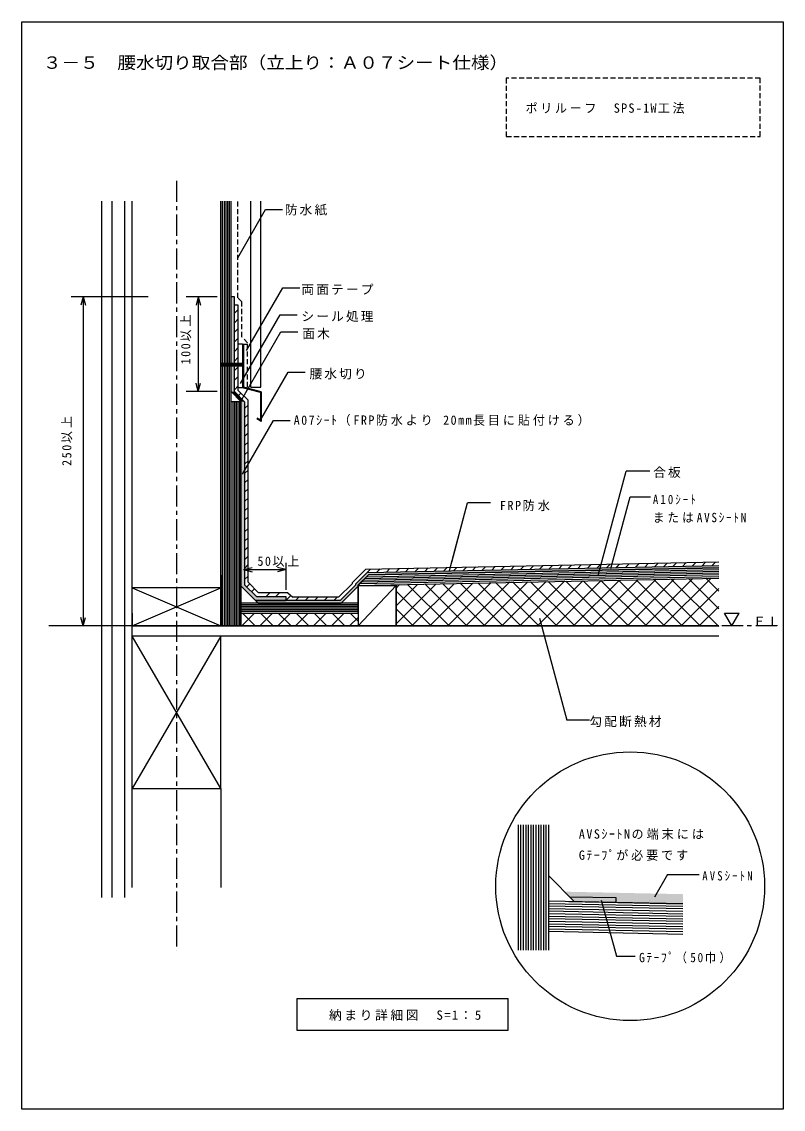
# Model space of a CAD drawing. Units: millimetres, scale not verified. Extents: x -444 to 456, y -658 to 627.
import ezdxf
from ezdxf.enums import TextEntityAlignment as Align

# ---------------------------------------------------------------- set-up
doc = ezdxf.new("R2010")
doc.units = ezdxf.units.MM
doc.header["$LTSCALE"] = 5
doc.linetypes.add('CHAIN1', pattern=[8, 5, -1, 1, -1])
doc.linetypes.add('DASHED1', pattern=[1.8, 1.2, -0.6])
for name, color, linetype in [('0-0_境界寸法', 7, 'Continuous'), ('0-6', 7, 'CHAIN1'), ('A-0', 4, 'Continuous'), ('A-9', 7, 'DASHED1'), ('F-0', 2, 'Continuous')]:
    doc.layers.add(name, color=color, linetype=linetype)
doc.styles.add('ＭＳ ゴシック', font='')
doc.styles.get('ＭＳ ゴシック').set_extended_font_data('MS Gothic')

msp = doc.modelspace()

# ---------------------------------------------------------------- linework, layer by layer
at = {"layer": '0-0_境界寸法'}
for p, q in [((395.546, -86.505), (386.886, -71.505)), ((386.886, -71.505), (404.206, -71.505)), ((395.546, -86.505), (404.206, -71.505))]:
    msp.add_line(p, q, dxfattribs=at)
at = {"layer": '0-0_境界寸法', "color": 2}
for q in [(-118.67, -564.28), (131.331, -526.78)]:
    msp.add_line((-118.67, -526.78), q, dxfattribs=at)
msp.add_lwpolyline([(-118.67, -564.28), (131.331, -564.28), (131.331, -526.78)], dxfattribs=at)
at = {"layer": '0-6'}
msp.add_line((448.856, -86.505), (383.856, -86.505), dxfattribs=at)
at = {"layer": 'A-0', "linetype": 'CHAIN1'}
msp.add_line((-260.724, 439.664), (-260.724, -470.505), dxfattribs=at)
at = {"layer": 'A-0', "color": 7}
for p, q in [((-349.224, 415.426), (-349.224, -407.512)), ((-337.224, 415.426), (-337.224, -407.512)), ((-322.224, 415.426), (-322.224, -407.512)), ((-172.959, 195.52), (-172.959, 415.426)), ((-182.695, 223.619), (-208.224, 223.619)), ((-182.695, 223.019), (-208.224, 223.019)), ((-182.695, 222.419), (-208.224, 222.419)), ((-182.695, 221.819), (-208.224, 221.819)), ((-182.695, 221.219), (-208.224, 221.219)), ((-182.695, 220.619), (-208.224, 220.619)), ((-35.243, -23.249), (-49.224, -37.23)), ((-35.243, -23.249), (380.025, -14.853)), ((-33.974, -26.222), (380.025, -17.854)), ((380.025, -17.854), (-33.974, -26.222)), ((-49.224, -38.263), (-67.467, -56.505)), ((-33.975, -26.224), (-46.347, -38.425)), ((-46.309, -38.387), (-33.974, -26.222)), ((-46.309, -38.387), (-33.975, -26.224)), ((-46.224, -38.304), (-46.224, -71.505)), ((-46.224, -39.505), (-46.224, -38.387)), ((-46.224, -38.472), (-1.224, -38.472)), ((-46.224, -38.472), (-1.224, -38.472)), ((-1.224, -86.505), (-1.224, -38.472)), ((-1.224, -86.505), (-1.224, -38.472)), ((-66.224, -59.505), (-46.224, -39.505)), ((-66.224, -59.505), (-46.224, -39.505)), ((-67.467, -56.505), (-167.224, -56.505)), ((-67.467, -56.505), (-164.224, -56.505)), ((-164.224, -59.505), (-66.224, -59.505)), ((-361.51, -86.505), (-368.657, -86.505)), ((380.025, -86.505), (-260.724, -86.505)), ((381.776, -86.505), (381.727, -86.505)), ((380.025, -98.505), (-260.724, -98.505)), ((203.104, -412.13), (337.836, -414.854))]:
    msp.add_line(p, q, dxfattribs=at)
at = {"layer": 'A-0'}
for p, q in [((-313.224, -26.505), (-313.224, 415.426)), ((-206.224, -86.505), (-206.224, 415.426)), ((-204.224, -86.505), (-204.224, 415.426)), ((-202.223, -86.505), (-202.223, 415.426)), ((-200.223, -86.505), (-200.223, 415.426)), ((-198.224, -86.505), (-198.224, 415.426)), ((-313.224, -110.505), (-313.224, 400.426)), ((-188.384, 348.675), (-155.493, 405.646)), ((-155.493, 405.646), (-135.442, 405.646)), ((-177.928, 238.943), (-135.127, 313.075)), ((-135.127, 313.075), (-115.077, 313.075)), ((-294.089, 302.391), (-385.262, 302.391)), ((-371.155, 302.391), (-373.834, 292.391)), ((-371.155, 302.391), (-368.475, 292.391)), ((-371.155, 302.391), (-371.155, -86.505)), ((-212.62, 302.391), (-249.312, 302.391)), ((-235.04, 302.391), (-237.72, 292.391)), ((-235.04, 302.391), (-232.361, 292.391)), ((-235.04, 302.391), (-235.04, 190.495)), ((-192.224, 283.117), (-187.695, 287.646)), ((-192.224, 271.804), (-187.695, 276.332)), ((-185.314, 200.078), (-138.391, 281.348)), ((-138.391, 281.348), (-118.341, 281.348)), ((-192.224, 260.49), (-187.695, 265.018)), ((-184.605, 179.258), (-137.391, 261.032)), ((-137.391, 261.032), (-117.341, 261.032)), ((-192.224, 249.177), (-187.695, 253.705)), ((-182.695, 246.597), (-187.695, 246.597)), ((-181.695, 246.597), (-176.695, 246.597)), ((-191.696, 238.391), (-187.695, 242.391)), ((-192.224, 226.549), (-187.695, 231.077)), ((-191.696, 215.763), (-187.695, 219.763)), ((-191.696, 204.45), (-187.695, 208.449)), ((-161.224, 157.389), (-128.878, 213.413)), ((-128.878, 213.413), (-108.828, 213.413)), ((-235.04, 190.495), (-237.72, 200.495)), ((-235.04, 190.495), (-232.361, 200.495)), ((-192.224, 192.607), (-187.695, 197.136)), ((-182.695, 195.059), (-187.695, 195.059)), ((-212.62, 190.495), (-249.312, 190.495)), ((-187.623, 185.894), (-184.794, 188.723)), ((-194.224, 178.495), (-194.224, -86.505)), ((-192.224, 178.495), (-192.224, -86.505)), ((-190.224, 178.495), (-190.224, -86.505)), ((-188.223, 178.495), (-188.223, -86.505)), ((-186.223, 178.495), (-186.223, -86.505)), ((-180.224, 170.564), (-176.224, 174.564)), ((-182.867, 92.801), (-146.286, 156.159)), ((-180.224, 159.564), (-176.224, 163.564)), ((-146.286, 156.159), (-126.236, 156.159)), ((-180.224, 148.564), (-176.224, 152.564)), ((-180.224, 137.564), (-176.224, 141.564)), ((-180.224, 126.564), (-176.224, 130.564)), ((-180.224, 115.564), (-176.224, 119.564)), ((-180.224, 104.564), (-176.224, 108.564)), ((-180.224, 93.564), (-176.224, 97.564)), ((237.625, -26.734), (270.578, 96.249)), ((298.701, 96.249), (270.578, 96.249)), ((-180.224, 82.564), (-176.224, 86.564)), ((-180.224, 71.564), (-176.224, 75.564)), ((-180.224, 60.564), (-176.224, 64.564)), ((252.592, -18.729), (275.283, 65.956)), ((275.283, 65.956), (299.309, 65.956)), ((-180.224, 49.564), (-176.224, 53.564)), ((61.837, -20.935), (83.235, 58.922)), ((64.471, -11.105), (83.235, 58.922)), ((110.345, 58.922), (83.235, 58.922)), ((110.345, 58.922), (83.235, 58.922)), ((-180.224, 38.564), (-176.224, 42.564)), ((-180.224, 38.564), (-176.224, 42.564)), ((-184.226, 32.806), (-184.224, 32.808)), ((-180.224, 24.852), (-176.224, 28.851)), ((-180.224, 13.852), (-176.224, 17.851)), ((-180.224, 2.852), (-176.224, 6.851)), ((-179.654, -7.579), (-176.224, -4.149)), ((-131.524, -11.819), (-131.524, -43.819)), ((293.121, -16.61), (296.762, -12.827)), ((304.444, -16.381), (308.073, -12.61)), ((315.092, -16.166), (318.628, -12.491)), ((326.414, -15.937), (330.341, -11.857)), ((337.738, -15.709), (341.664, -11.628)), ((349.06, -15.479), (352.987, -11.399)), ((360.383, -15.25), (364.309, -11.17)), ((372.446, -15.027), (376.372, -10.947)), ((-181.524, -19.886), (-171.524, -17.207)), ((-181.524, -19.886), (-171.524, -22.565)), ((-181.524, -19.886), (-131.524, -19.886)), ((-180.2, -18.004), (-176.201, -14.005)), ((-131.524, -19.886), (-141.524, -17.207)), ((-131.524, -19.886), (-141.524, -22.565)), ((-40.1, -32.348), (380.025, -23.855)), ((-38.058, -30.306), (380.025, -21.855)), ((-36.016, -28.264), (380.025, -19.853)), ((-35.243, -23.249), (-31.32, -19.172)), ((-23.931, -23.031), (-20.008, -18.955)), ((-12.62, -22.814), (-8.697, -18.738)), ((-1.308, -22.596), (2.615, -18.52)), ((10.004, -22.379), (13.926, -18.303)), ((21.316, -22.162), (25.238, -18.086)), ((32.627, -21.945), (36.55, -17.869)), ((43.939, -21.728), (47.861, -17.652)), ((55.25, -21.511), (59.173, -17.435)), ((55.25, -21.511), (59.173, -17.435)), ((66.562, -21.294), (70.485, -17.217)), ((77.874, -21.076), (81.796, -17)), ((89.185, -20.859), (93.108, -16.783)), ((100.497, -20.642), (104.419, -16.566)), ((111.809, -20.425), (115.731, -16.349)), ((123.12, -20.208), (127.043, -16.132)), ((134.432, -19.991), (138.354, -15.914)), ((145.743, -19.773), (149.666, -15.697)), ((157.055, -19.556), (160.977, -15.48)), ((157.055, -19.556), (160.977, -15.48)), ((168.367, -19.338), (172.289, -15.263)), ((179.678, -19.121), (183.6, -15.046)), ((190.99, -18.904), (194.913, -14.828)), ((202.301, -18.687), (206.224, -14.611)), ((213.613, -18.47), (217.536, -14.394)), ((225.184, -17.984), (228.847, -14.177)), ((236.507, -17.755), (240.159, -13.959)), ((247.83, -17.526), (251.47, -13.742)), ((258.905, -17.554), (262.827, -13.478)), ((259.152, -17.297), (262.782, -13.525)), ((270.475, -17.068), (274.139, -13.261)), ((281.798, -16.839), (285.45, -13.044)), ((-208.224, -26.505), (-208.224, -86.505)), ((-180.224, -31.6), (-176.224, -27.6)), ((-177.635, -40.325), (-174.155, -36.845)), ((-1.224, -38.472), (-46.224, -86.505)), ((-1.224, -38.472), (-46.224, -86.505)), ((-44.183, -36.431), (380.025, -27.855)), ((-42.141, -34.389), (380.025, -25.855)), ((-1.224, -84.055), (46.227, -36.603)), ((-1.224, -62.842), (24.576, -37.041)), ((-1.224, -41.629), (2.926, -37.479)), ((12.107, -37.293), (61.319, -86.505)), ((17.539, -86.505), (67.878, -36.166)), ((32.9, -36.873), (82.532, -86.505)), ((38.752, -86.505), (89.529, -35.728)), ((53.692, -36.453), (103.745, -86.505)), ((59.965, -86.505), (111.18, -35.291)), ((74.486, -36.033), (124.958, -86.505)), ((81.179, -86.505), (132.831, -34.853)), ((95.278, -35.612), (146.171, -86.505)), ((102.392, -86.505), (154.482, -34.415)), ((116.071, -35.191), (167.385, -86.505)), ((123.605, -86.505), (176.132, -33.977)), ((136.864, -34.771), (188.598, -86.505)), ((144.818, -86.505), (197.783, -33.539)), ((157.657, -34.351), (209.811, -86.505)), ((166.031, -86.505), (219.435, -33.102)), ((178.45, -33.93), (231.024, -86.505)), ((187.245, -86.505), (241.085, -32.665)), ((199.242, -33.51), (252.237, -86.505)), ((208.458, -86.505), (262.736, -32.227)), ((220.036, -33.09), (273.45, -86.505)), ((229.671, -86.505), (284.387, -31.789)), ((240.828, -32.669), (294.664, -86.505)), ((250.885, -86.505), (306.038, -31.351)), ((261.621, -32.249), (315.877, -86.505)), ((272.098, -86.505), (327.689, -30.913)), ((282.414, -31.829), (336.776, -86.19)), ((293.31, -86.505), (349.34, -30.476)), ((303.207, -31.409), (358.303, -86.505)), ((314.524, -86.505), (370.991, -30.038)), ((324, -30.988), (380.025, -87.014)), ((344.38, -30.576), (380.025, -66.221)), ((364.761, -30.164), (380.025, -45.428)), ((-313.224, -86.505), (-208.224, -41.505)), ((-313.224, -86.505), (-313.224, -41.505)), ((-171.978, -45.982), (-168.498, -42.503)), ((-154.842, -51.805), (-150.842, -47.805)), ((-143.528, -51.805), (-139.528, -47.805)), ((-131.524, -56.505), (-125.534, -50.515)), ((-1.224, -45.175), (40.105, -86.505)), ((335.737, -86.505), (380.025, -42.217)), ((-46.224, -61.505), (-184.224, -61.505)), ((-46.224, -63.505), (-184.224, -63.505)), ((-120.211, -56.505), (-116.21, -52.505)), ((-120.21, -56.505), (-116.21, -52.505)), ((-120.21, -56.505), (-116.21, -52.505)), ((-108.897, -56.505), (-104.897, -52.505)), ((-108.896, -56.505), (-104.897, -52.505)), ((-108.896, -56.505), (-104.897, -52.505)), ((-97.583, -56.505), (-93.583, -52.505)), ((-97.583, -56.505), (-93.583, -52.505)), ((-97.583, -56.505), (-93.583, -52.505)), ((-86.269, -56.505), (-82.269, -52.505)), ((-86.269, -56.505), (-82.269, -52.505)), ((-74.956, -56.505), (-70.956, -52.505)), ((-74.956, -56.505), (-70.956, -52.505)), ((356.95, -86.505), (380.025, -63.43)), ((-371.155, -86.505), (-373.834, -76.505)), ((-371.155, -86.505), (-368.475, -76.505)), ((-313.224, -95.505), (-313.224, -71.505)), ((-313.224, -95.505), (-313.224, -71.505)), ((-46.224, -65.505), (-184.224, -65.505)), ((-46.224, -67.505), (-184.224, -67.505)), ((-46.224, -69.505), (-184.224, -69.505)), ((-183.62, -86.505), (-168.62, -71.505)), ((-182.852, -71.505), (-167.852, -86.505)), ((-162.407, -86.505), (-147.407, -71.505)), ((-161.639, -71.505), (-146.639, -86.505)), ((-141.194, -86.505), (-126.194, -71.505)), ((-140.426, -71.505), (-125.426, -86.505)), ((-119.981, -86.505), (-104.981, -71.505)), ((-119.213, -71.505), (-104.213, -86.505)), ((-98.767, -86.505), (-83.767, -71.505)), ((-98, -71.505), (-83, -86.505)), ((-77.554, -86.505), (-62.554, -71.505)), ((-76.787, -71.505), (-61.787, -86.505)), ((-56.341, -86.505), (-46.224, -76.388)), ((-55.573, -71.505), (-46.224, -80.854)), ((-1.224, -66.388), (18.892, -86.505)), ((168.058, -77.086), (200.371, -197.68)), ((-260.724, -86.505), (-411.541, -86.505)), ((-208.224, -98.505), (-313.224, -278.505)), ((-208.224, -278.505), (-313.224, -98.505)), ((227.481, -197.68), (200.371, -197.68)), ((-313.224, -395.512), (-313.224, -278.505)), ((-208.224, -278.505), (-208.224, -395.512)), ((145.909, -321.421), (145.909, -469.739)), ((148.91, -321.421), (148.91, -469.739)), ((151.909, -321.421), (151.909, -469.739)), ((154.909, -321.421), (154.909, -469.739)), ((157.91, -321.421), (157.91, -469.739)), ((163.909, -321.421), (163.909, -469.739)), ((166.909, -321.421), (166.909, -469.739)), ((169.91, -321.421), (169.91, -469.739)), ((172.909, -321.421), (172.909, -469.739)), ((175.909, -321.421), (175.909, -469.739)), ((319.692, -380.231), (304.167, -407.121)), ((319.692, -380.231), (356.796, -380.231)), ((337.836, -417.855), (178.91, -414.642)), ((337.836, -420.855), (178.91, -417.642)), ((337.836, -423.855), (178.91, -420.642)), ((337.836, -426.856), (178.91, -423.643)), ((337.836, -429.856), (178.91, -426.643)), ((337.836, -435.857), (178.91, -432.644)), ((337.836, -438.858), (178.91, -435.645)), ((337.836, -441.858), (178.91, -438.646)), ((337.836, -444.859), (178.91, -441.646)), ((337.836, -447.86), (178.91, -444.647))]:
    msp.add_line(p, q, dxfattribs=at)
at = {"layer": 'A-0', "color": 3}
for p, q in [((-196.224, -86.505), (-196.224, 415.426)), ((-182.695, 246.597), (-181.695, 246.597)), ((-182.695, 246.597), (-182.695, 195.059)), ((-181.695, 246.597), (-181.695, 195.826)), ((-161.552, 189.393), (-182.695, 195.059)), ((-160.552, 190.161), (-181.695, 195.826)), ((-161.552, 189.393), (-161.552, 156.893)), ((-160.552, 190.161), (-160.552, 155.161)), ((-184.224, 178.495), (-196.224, 178.495)), ((-184.224, -86.505), (-184.224, 178.495)), ((-160.552, 155.161), (-165.764, 158.17)), ((-161.552, 156.893), (-165.495, 159.17)), ((-49.224, -37.23), (-35.243, -23.249)), ((-35.243, -23.249), (380.025, -14.853)), ((-33.975, -26.224), (380.025, -17.854)), ((-67.467, -56.505), (-49.224, -38.263)), ((-49.224, -37.23), (-49.224, -38.263)), ((-46.224, -38.472), (-33.974, -26.222)), ((-46.224, -38.472), (380.025, -29.856)), ((-46.224, -71.505), (-46.224, -39.505)), ((-67.467, -56.505), (-167.224, -56.505)), ((-67.467, -56.505), (-167.224, -56.505)), ((-313.224, -71.505), (-313.224, -86.505)), ((-313.224, -71.505), (-313.224, -86.505)), ((-184.224, -71.505), (-46.224, -71.505)), ((-182.852, -71.505), (-46.224, -71.505)), ((-46.224, -71.505), (-46.224, -86.505)), ((-260.724, -86.505), (-208.224, -86.505)), ((-46.224, -86.505), (-184.224, -86.505)), ((-313.224, -278.505), (-313.224, -98.505)), ((-208.224, -278.505), (-208.224, -98.505)), ((-313.224, -278.505), (-208.224, -278.505)), ((142.909, -321.421), (142.909, -469.739)), ((160.909, -321.421), (160.909, -469.739)), ((178.91, -321.421), (178.91, -469.739)), ((209.784, -412.265), (179.105, -381.586)), ((203.896, -406.377), (258.473, -407.497)), ((258.473, -406.741), (258.479, -406.741)), ((258.473, -407.497), (258.473, -413.25)), ((298.158, -410.798), (298.155, -410.798)), ((337.836, -414.854), (178.91, -411.641)), ((337.836, -432.856), (178.91, -429.644)), ((337.836, -450.86), (178.91, -447.647))]:
    msp.add_line(p, q, dxfattribs=at)
at = {"layer": 'A-0', "color": 3, "linetype": 'DASHED1'}
for p, q in [((-183.695, 255.107), (-183.695, 296.646)), ((-176.695, 248.107), (-183.695, 255.107)), ((-176.695, 195.85), (-176.695, 248.107))]:
    msp.add_line(p, q, dxfattribs=at)
at = {"layer": 'A-0', "color": 2}
for p, q in [((-187.695, 292.391), (-192.224, 292.391)), ((-187.695, 191.624), (-187.695, 292.391)), ((-184.224, 178.495), (-196.224, 190.495)), ((-192.224, 190.495), (-180.224, 178.495)), ((-187.695, 191.624), (-176.224, 180.152)), ((-176.224, 0.45), (-176.224, 180.152)), ((-180.224, 178.495), (-180.224, -37.736)), ((-176.224, -34.777), (-176.224, 1.926)), ((-36.933, -19.282), (380.025, -10.853)), ((-53.224, -35.573), (-36.933, -19.282)), ((-180.224, -37.736), (-166.155, -51.805)), ((-163.696, -47.305), (-176.224, -34.777)), ((-69.124, -52.505), (-53.224, -36.605)), ((-53.224, -35.573), (-53.224, -36.605)), ((-164.085, -59.505), (-184.224, -39.505)), ((-129.023, -47.305), (-163.696, -47.305)), ((-129.023, -47.305), (-123.373, -52.505)), ((-69.124, -52.505), (-123.373, -52.505)), ((-69.123, -52.505), (-123.373, -52.505))]:
    msp.add_line(p, q, dxfattribs=at)
at = {"layer": 'A-0', "color": 7, "linetype": 'CHAIN1'}
msp.add_line((-260.724, -86.505), (-411.541, -86.505), dxfattribs=at)
at = {"layer": 'A-0'}
for points in [[(-208.224, -86.505), (-208.224, 415.27), (-208.224, 415.422), (-208.224, 415.426)], [(-208.224, -41.505), (-313.224, -41.505), (-208.224, -86.505)], [(-167.224, -56.505), (-131.524, -56.505), (-125.534, -50.515)], [(241.254, -410.319), (259.061, -476.776), (281.384, -476.776)]]:
    msp.add_lwpolyline(points, dxfattribs=at)
at = {"layer": 'A-0', "color": 3, "linetype": 'DASHED1'}
for points in [[(-183.695, 296.646), (-188.224, 301.174), (-188.224, 415.426)], [(-182.695, 246.597), (-181.695, 246.597), (-176.695, 246.597)]]:
    msp.add_lwpolyline(points, dxfattribs=at)
at = {"layer": 'A-0', "color": 7}
for points in [[(-172.959, 195.52), (-160.959, 195.52), (-160.959, 415.426)], [(-46.224, -38.472), (-33.975, -26.224), (-33.974, -26.222)]]:
    msp.add_lwpolyline(points, dxfattribs=at)
at = {"layer": 'A-0', "color": 2}
for points in [[(-192.224, 190.495), (-192.224, 302.391), (-196.224, 302.391)], [(-166.155, -51.805), (-131.524, -51.805), (-131.524, -56.505)]]:
    msp.add_lwpolyline(points, dxfattribs=at)
at = {"layer": 'A-0', "color": 3}
for points in [[(-46.224, -38.472), (-1.224, -38.472), (-1.224, -86.505), (-46.224, -86.505)], [(-46.224, -59.505), (-164.085, -59.505), (-164.291, -59.505), (-184.224, -59.505)]]:
    msp.add_lwpolyline(points, dxfattribs=at)
at = {"layer": 'A-0', "color": 7}
msp.add_circle((275.422, -394.023), 158.804, dxfattribs=at)
at = {"layer": 'A-0', "color": 9}
for points in [[(-196.223, 190.495), (-192.224, 190.495), (-196.224, 302.391), (-192.224, 302.391)], [(-196.223, 190.495), (-184.224, 178.495), (-192.224, 190.495), (-180.224, 178.495)], [(-184.224, -39.505), (-180.224, -37.736), (-184.224, 178.495), (-180.224, 178.495)], [(-184.224, -39.505), (-180.224, -37.736), (-167.483, -56.131)], [(-180.224, -37.736), (-167.224, -56.505), (-166.155, -51.805)], [(-167.224, -56.505), (-131.524, -56.505), (-131.524, -51.805)], [(-167.224, -56.505), (-131.524, -51.805), (-166.155, -51.805)]]:
    msp.add_solid(points, dxfattribs=at)
at = {"layer": 'A-0', "color": 7}
for points in [[(-66.224, -59.505), (-35.243, -23.249), (-67.467, -56.505)], [(-66.224, -59.505), (-33.975, -26.224), (-35.243, -23.249)], [(-35.243, -23.249), (-33.974, -26.222), (380.025, -14.853), (380.025, -17.854)], [(-167.224, -56.505), (-164.224, -59.505), (-66.224, -59.505)], [(-66.224, -59.505), (-67.467, -56.505), (-167.224, -56.505)], [(197.998, -400.479), (203.896, -406.377), (258.473, -407.497)], [(258.473, -407.497), (337.941, -403.399), (197.998, -400.479)], [(258.473, -407.497), (337.836, -414.854), (337.941, -403.399)], [(258.473, -407.497), (258.473, -413.25), (337.836, -414.854)]]:
    msp.add_solid(points, dxfattribs=at)
at = {"layer": 'A-0', "color": 254}
msp.add_solid([(203.896, -406.377), (209.784, -412.265), (258.473, -407.497), (258.473, -413.25)], dxfattribs=at)
at = {"layer": 'A-9'}
for p, q in [((429.032, 560.675), (129.032, 560.675)), ((129.032, 560.675), (129.032, 492.037)), ((429.032, 492.037), (429.032, 560.675)), ((129.032, 492.037), (429.032, 492.037))]:
    msp.add_line(p, q, dxfattribs=at)
at = {"layer": 'A-9', "color": 3, "linetype": 'Continuous'}
for p, q in [((-313.224, -86.505), (380.025, -86.505)), ((380.025, -98.505), (-313.224, -98.505))]:
    msp.add_line(p, q, dxfattribs=at)
at = {"layer": 'F-0'}
msp.add_lwpolyline([(-443.669, -657.534), (-443.669, 627.466), (456.331, 627.466), (456.331, -657.534)], close=True, dxfattribs=at)

# ---------------------------------------------------------------- texts
at = {"layer": '0-0_境界寸法', "style": 'ＭＳ ゴシック', "width": 1.1}
msp.add_text('３－５\u3000腰水切り取合部（立上り：Ａ０７シート仕様）', height=14.66, dxfattribs=at).set_placement((-418.669, 567.465), align=Align.BOTTOM_LEFT)
at = {"layer": '0-0_境界寸法', "char_height": 11, "attachment_point": 7, "style": 'ＭＳ ゴシック'}
for s, insert in [('\\T1.17;ＦＬ', (420.546, -86.505)), ('\\T1.21;納まり詳細図\u3000S=1：5', (-80.544, -553.03))]:
    msp.add_mtext(s, dxfattribs=dict(at, insert=insert))
at = {"layer": 'A-0', "color": 7, "char_height": 11, "attachment_point": 7, "style": 'ＭＳ ゴシック'}
for s, insert in [('\\T1.17;防水紙', (-132.781, 398.273)), ('\\T1.17;両面テープ', (-113.137, 304.433)), ('\\T1.17;シール処理', (-113.137, 272.706)), ('\\T1.17;面木', (-112.137, 252.39)), ('\\T1.17;腰水切り', (-103.623, 204.771)), ('\\T1.24;\\W0.95;A07ｼｰﾄ（FRP防水より\\~20mm長目に貼付ける）', (-122.24, 149.831)), ('\\T1.17;合板', (302.599, 88.433)), ('\\T1.39;\\W0.85;A10ｼｰﾄ', (302.261, 57.072)), ('\\T1.26;\\W0.95;FRP防水', (121.429, 49.141)), ('\\T1.26;\\W0.95;FRP防水', (121.429, 49.141)), ('\\T1.28;\\W0.9;またはAVSｼｰﾄN', (302.261, 35.473)), ('\\T1.24;\\W0.95;50以上', (-165.105, -16.663)), ('\\T1.17;勾配断熱材', (227.199, -206.094)), ('\\T1.25;\\W0.95;AVSｼｰﾄNの端末には', (214.747, -339.009)), ('\\T1.24;\\W0.95;Gﾃｰﾌﾟが必要です', (214.747, -364.009)), ('\\T1.39;\\W0.85;AVSｼｰﾄN', (360.589, -387.678)), ('\\T1.28;\\W0.9;Gﾃｰﾌﾟ（50巾）', (285.889, -485.19))]:
    msp.add_mtext(s, dxfattribs=dict(at, insert=insert))
at = {"layer": 'A-0', "color": 7, "char_height": 11, "attachment_point": 7, "rotation": 90, "style": 'ＭＳ ゴシック'}
for s, insert in [('\\T1.26;\\W0.95;100以上', (-243.153, 222.522)), ('\\T1.26;\\W0.95;250以上', (-383.775, 102.633))]:
    msp.add_mtext(s, dxfattribs=dict(at, insert=insert))
at = {"layer": 'A-9', "insert": (151.703, 518.715), "char_height": 11, "attachment_point": 7, "style": 'ＭＳ ゴシック'}
msp.add_mtext('\\T1.22;\\W0.95;ポリルーフ\u3000SPS-1W工法', dxfattribs=at)

doc.saveas('drawing.dxf')
